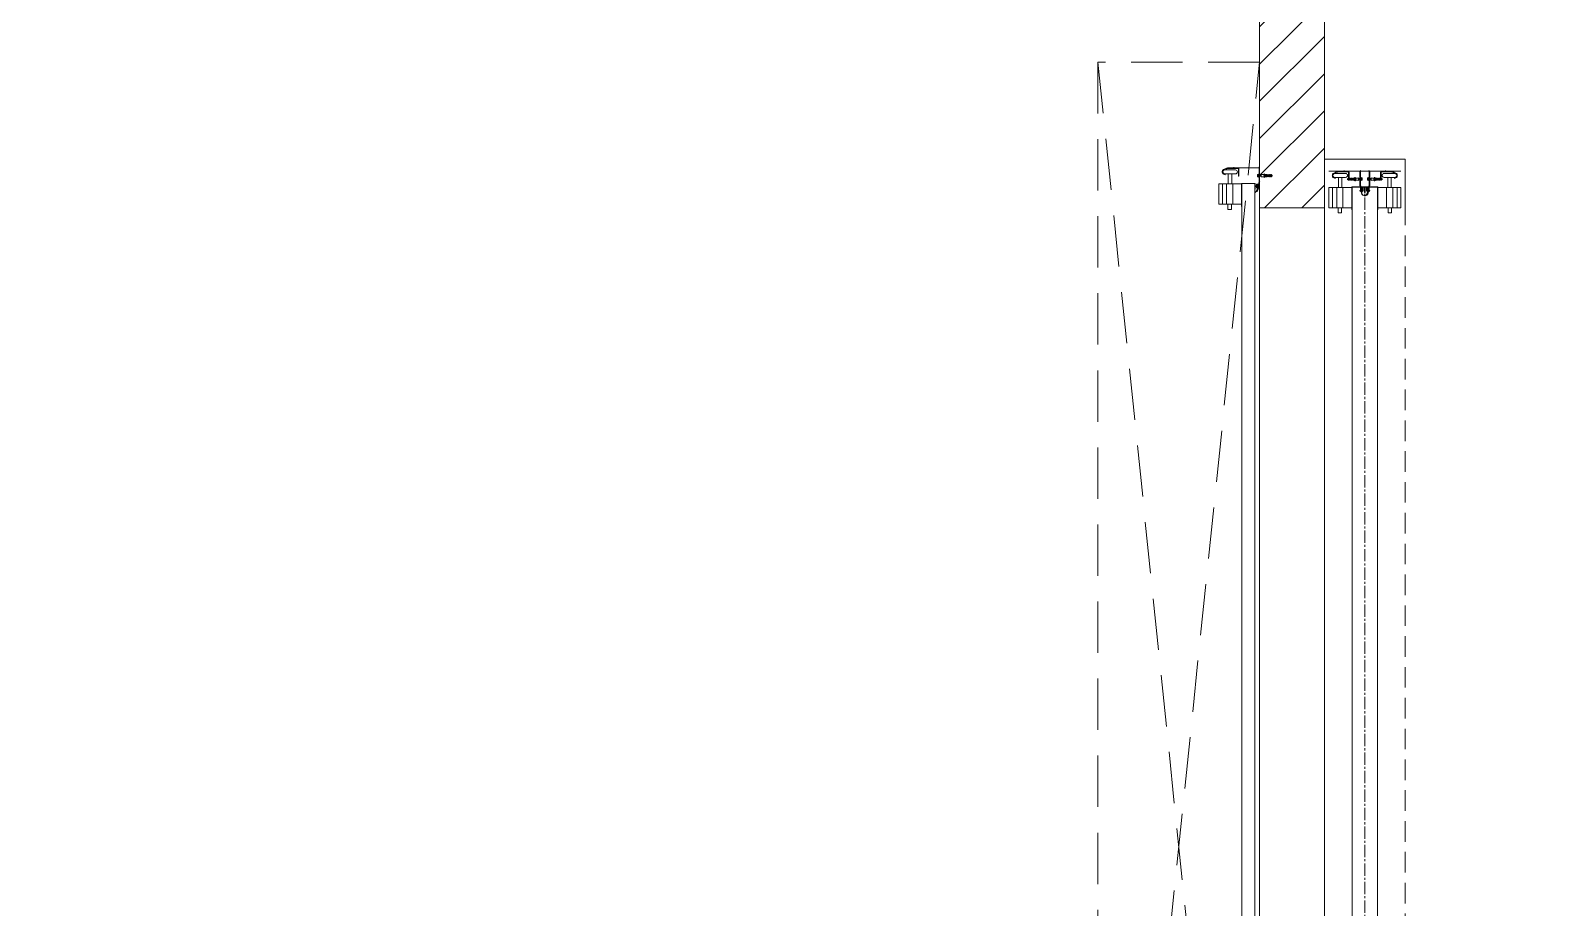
# Model space of a CAD drawing. Header units: millimetres. Extents: x -162958 to 167200, y -450 to 146301.
# Drawn here: x 23550 to 28225, y 8412 to 11124 of the extents above; entities that cross this region are included whole.
import ezdxf

# ---------------------------------------------------------------- set-up
doc = ezdxf.new("R2010")
doc.units = ezdxf.units.MM
for name, pattern in [('Xr_MB nha xuong CM2$0$Xr_MB nha xuong + VP$0$CENTER2', [28.575, 19.05, -3.175, 3.175, -3.175]), ('Xr_MB nha xuong CM2$0$Xr_MB nha xuong + VP$0$HIDDEN', [9.525, 6.35, -3.175]), ('Xr_MB nha xuong CM2$0$Xr_MB nha xuong + VP$0$HIDDENX2', [0.75, 0.5, -0.25])]:
    doc.linetypes.add(name, pattern=pattern)
for name, color, linetype, lineweight in [('CJSC.8-Cua', 15, 'Continuous', 5), ('Xr_MB nha xuong CM2$0$A-Solid-Wall H', 9, 'Continuous', 18), ('Xr_MB nha xuong CM2$0$A-Solid-WallC', 2, 'Continuous', 5), ('Xr_MB nha xuong CM2$0$Xr_MB nha xuong + VP$0$147CUA', 147, 'Continuous', 5), ('Xr_MB nha xuong CM2$0$Xr_MB nha xuong + VP$0$CJSC.11-Khuat', 169, 'Xr_MB nha xuong CM2$0$Xr_MB nha xuong + VP$0$HIDDENX2', 5), ('Xr_MB nha xuong CM2$0$Xr_MB nha xuong + VP$0$CJSC.2-Tuong', 8, 'Continuous', 5), ('Xr_MB nha xuong CM2$0$Xr_MB nha xuong + VP$0$CJSC.8-Cua', 15, 'Continuous', 5)]:
    doc.layers.add(name, color=color, linetype=linetype, lineweight=lineweight)

# ---------------------------------------------------------------- blocks, each defined once
blk = doc.blocks.new('Xr_MB nha xuong CM2$0$20261F 幕墙')
at = {"layer": 'Xr_MB nha xuong CM2$0$A-Solid-Wall H'}
h = blk.add_hatch(dxfattribs=at)
h.set_pattern_fill('ANSI31', color=256, scale=650)
h.set_pattern_definition([(45, (2194615.53, 817811.32), (-57.452426, 57.452426), [])])
h.paths.add_polyline_path([(3194053.3, 2263733.7), (3194053.3, 2263933.7), (3189153.3, 2263933.7), (3189153.3, 2273583.7), (3185153.3, 2273583.7), (3185153.3, 2273383.7), (3188953.3, 2273383.7), (3188953.3, 2263733.7)])
at = {"layer": 'Xr_MB nha xuong CM2$0$A-Solid-WallC'}
blk.add_lwpolyline([(3194053.3, 2263733.7), (3194053.3, 2263933.7), (3189153.3, 2263933.7), (3189153.3, 2273583.7), (3185153.3, 2273583.7), (3185153.3, 2273383.7), (3188953.3, 2273383.7), (3188953.3, 2263733.7)], close=True, dxfattribs=at)
blk = doc.blocks.new('Xr_MB nha xuong CM2$0$2026Xr_MB nha xuong + VP$0$20240511cua cuon 5x4m')
at = {"layer": 'Xr_MB nha xuong CM2$0$Xr_MB nha xuong + VP$0$147CUA'}
h = blk.add_hatch(color=0, dxfattribs=at)
edge = h.paths.add_edge_path()
edge.add_ellipse((440799.8, 1781169.8), major_axis=(-0.174, -0.174), ratio=1, start_angle=-19.7751, end_angle=40.7644, ccw=False)
edge.add_ellipse((440795.1, 1781167.6), major_axis=(3.48, -3.48), ratio=1, start_angle=70.2249, end_angle=144.1619)
edge.add_line((440794.4, 1781172.5), (440787.5, 1781171.9))
edge.add_ellipse((440787.5, 1781171.7), major_axis=(-0.174, -0.174), ratio=1, start_angle=229.6522, end_angle=315)
edge.add_line((440787.3, 1781171.7), (440787.3, 1781167.2))
edge.add_ellipse((440787.5, 1781167.2), major_axis=(-0.174, -0.174), ratio=1, start_angle=315, end_angle=405)
edge.add_line((440787.5, 1781167), (440790, 1781167))
edge.add_ellipse((440790, 1781167.2), major_axis=(0.174, -0.174), ratio=1, start_angle=315, end_angle=405)
edge.add_line((440790.2, 1781167.2), (440790.2, 1781167.7))
edge.add_ellipse((440790, 1781167.7), major_axis=(-0.174, -0.174), ratio=1, start_angle=135, end_angle=225)
edge.add_line((440790, 1781167.9), (440789.5, 1781167.9))
edge.add_ellipse((440789.5, 1781168.2), major_axis=(-0.174, -0.174), ratio=1, start_angle=-45, end_angle=45, ccw=False)
edge.add_line((440789.2, 1781168.2), (440789.2, 1781169.7))
edge.add_ellipse((440789.5, 1781169.7), major_axis=(-0.174, -0.174), ratio=1, start_angle=260.8447, end_angle=315, ccw=False)
edge.add_line((440789.3, 1781169.9), (440789.3, 1781170))
edge.add_line((440789.3, 1781170), (440794.8, 1781170))
edge.add_ellipse((440794.8, 1781167), major_axis=(2.09, -2.09), ratio=1, start_angle=-45, end_angle=135, ccw=False)
edge.add_line((440794.8, 1781164.1), (440788.2, 1781164.1))
edge.add_ellipse((440788.2, 1781161.6), major_axis=(1.74, -1.74), ratio=1, start_angle=135, end_angle=149.0362)
edge.add_line((440787.6, 1781164), (440787.5, 1781162.8))
edge.add_ellipse((440787.8, 1781162.7), major_axis=(0.278, -0.278), ratio=1, start_angle=219.3803, end_angle=315.8206)
edge.add_line((440787.8, 1781162.3), (440795, 1781162.4))
edge.add_ellipse((440795.1, 1781167.4), major_axis=(3.48, -3.48), ratio=1, start_angle=314.3325, end_angle=385.9533)
edge.add_ellipse((440800.2, 1781165.6), major_axis=(0.348, -0.348), ratio=1, start_angle=132.939, end_angle=208.9865, ccw=False)
edge.add_ellipse((440800.6, 1781178), major_axis=(8.41, -8.41), ratio=1, start_angle=312.939, end_angle=390.5615)
edge.add_ellipse((440811.9, 1781176), major_axis=(-0.696, -0.696), ratio=1, start_angle=61.1737, end_angle=339.5363)
edge.add_ellipse((440800.7, 1781181.3), major_axis=(-8.35, -8.35), ratio=1, start_angle=40.7644, end_angle=105.7626, ccw=False)
at = {"layer": 'Xr_MB nha xuong CM2$0$Xr_MB nha xuong + VP$0$147CUA', "color": 0}
for p, q in [((440737.9, 1781264.3), (440742.4, 1781273.7)), ((440739.7, 1781263.5), (440744.2, 1781272.9)), ((440743.5, 1781270.2), (440743.5, 1781236.9)), ((440750, 1781276.2), (440749, 1781276.2)), ((440757, 1781268.3), (440754.8, 1781272.9)), ((440755.5, 1781236.9), (440755.5, 1781270.2)), ((440758.7, 1781269.1), (440756.6, 1781273.6)), ((440757, 1781268.3), (440758.7, 1781269.1)), ((440786.4, 1781288.6), (440786.4, 1781249.1)), ((440849.3, 1781288.6), (440786.4, 1781288.6)), ((440786.4, 1781277.4), (440849.3, 1781277.4)), ((440849.3, 1781249.1), (440849.3, 1781288.6)), ((440736.7, 1781241.8), (440734.8, 1781241.8)), ((440736.7, 1781259.2), (440736.7, 1781165.1)), ((440736.7, 1781209.3), (440736.7, 1781239.5)), ((440738.7, 1781229), (440738.7, 1781259.2)), ((440762.3, 1781228), (440739.7, 1781228)), ((440762.3, 1781226), (440739.7, 1781226)), ((440749, 1781230.9), (440750, 1781230.9)), ((440755.5, 1781259), (440786.4, 1781259)), ((440755.5, 1781248.2), (440786.4, 1781248.2)), ((440762.3, 1781226), (440762.3, 1781228)), ((440849.3, 1781264.1), (440786.4, 1781264.1)), ((440786.4, 1781249.1), (440786.4, 1781217.8)), ((440849.3, 1781245), (440786.4, 1781245)), ((440849.3, 1781260), (440853.4, 1781260)), ((440849.3, 1781249.1), (440853.4, 1781249.1)), ((440849.3, 1781217.8), (440849.3, 1781249.1)), ((440853.4, 1781260), (440865.5, 1781260)), ((440853.4, 1781249.1), (440865.5, 1781249.1)), ((440865.5, 1781260), (440865.5, 1781249.1)), ((440784.8, 1781217.8), (440856, 1781217.8)), ((440784.8, 1781176.5), (440784.8, 1781217.8)), ((440784.8, 1781176.5), (440802.4, 1781176.5)), ((440785.7, 1781177.5), (440785.7, 1781216.8)), ((444884.8, 1781216.8), (440785.7, 1781216.8)), ((440802.4, 1781176.5), (440802.4, 1781177.5)), ((440856, 1781216.8), (440856, 1781217.8)), ((440737.7, 1781164.1), (440779.5, 1781164.1)), ((440737.7, 1781162.1), (440779.5, 1781162.1)), ((440755.5, 1781148.3), (440756, 1781148.6)), ((440757.5, 1781157.8), (440756.9, 1781157.8)), ((440757.5, 1781155.8), (440756.9, 1781157.8)), ((440757.5, 1781157.8), (440764.4, 1781157.8)), ((440757.5, 1781149.6), (440757.5, 1781157.8)), ((440757.5, 1781139.7), (440757.5, 1781141.3)), ((440759.6, 1781139.2), (440757.5, 1781139.7)), ((440757.5, 1781137.2), (440759.6, 1781137.2)), ((440757.5, 1781135.6), (440757.5, 1781137.2)), ((440759.6, 1781135.1), (440757.5, 1781135.6)), ((440757.5, 1781131.5), (440757.5, 1781133.1)), ((440757.5, 1781133.1), (440759.6, 1781133.1)), ((440759.6, 1781131), (440757.5, 1781131.5)), ((440757.5, 1781127), (440757.5, 1781129)), ((440757.5, 1781129), (440759.6, 1781129)), ((440758, 1781163.6), (440758.8, 1781164.1)), ((440758, 1781163.6), (440758.8, 1781163.1)), ((440759.1, 1781163.4), (440758, 1781163.6)), ((440758, 1781161.8), (440758.8, 1781162.3)), ((440758, 1781161.8), (440758.8, 1781161.4)), ((440759.1, 1781161.6), (440758, 1781161.8)), ((440758, 1781160.1), (440758.8, 1781160.6)), ((440758, 1781160.1), (440758.8, 1781159.6)), ((440759.1, 1781159.9), (440758, 1781160.1)), ((440758, 1781158.4), (440758.8, 1781158.9)), ((440758, 1781158.4), (440758.8, 1781157.9)), ((440759.1, 1781158.2), (440758, 1781158.4)), ((440758.2, 1781141.3), (440759.6, 1781141.3)), ((440758.6, 1781143.5), (440758.6, 1781147.4)), ((440759.6, 1781143.3), (440758.6, 1781143.5)), ((440758.8, 1781164.4), (440758.8, 1781164.1)), ((440762.7, 1781163.1), (440758.8, 1781164.1)), ((440758.8, 1781163.1), (440758.8, 1781162.3)), ((440762.7, 1781162.1), (440758.8, 1781163.1)), ((440762.7, 1781161.4), (440758.8, 1781162.3)), ((440758.8, 1781161.4), (440758.8, 1781160.6)), ((440762.7, 1781160.4), (440758.8, 1781161.4)), ((440762.7, 1781159.6), (440758.8, 1781160.6)), ((440758.8, 1781159.6), (440758.8, 1781158.9)), ((440762.7, 1781158.6), (440758.8, 1781159.6)), ((440762.7, 1781157.9), (440758.8, 1781158.9)), ((440759.6, 1781141.3), (440759.6, 1781143.3)), ((440759.6, 1781137.2), (440759.6, 1781139.2)), ((440759.6, 1781133.1), (440759.6, 1781135.1)), ((440759.6, 1781129), (440759.6, 1781131)), ((440763.5, 1781162.6), (440760.3, 1781163.2)), ((440763.5, 1781160.9), (440760.3, 1781161.4)), ((440763.5, 1781159.1), (440760.3, 1781159.7)), ((440760.3, 1781149.6), (440761.6, 1781149.6)), ((440760.3, 1781149.6), (440760.3, 1781123.7)), ((440761.6, 1781149.6), (440761.6, 1781123.7)), ((440762.3, 1781143.3), (440763.4, 1781143.5)), ((440762.3, 1781141.3), (440762.3, 1781143.3)), ((440763.7, 1781141.3), (440762.3, 1781141.3)), ((440762.3, 1781139.2), (440764.4, 1781139.7)), ((440762.3, 1781137.2), (440762.3, 1781139.2)), ((440764.4, 1781137.2), (440762.3, 1781137.2)), ((440762.3, 1781135.1), (440764.4, 1781135.6)), ((440762.3, 1781133.1), (440762.3, 1781135.1)), ((440764.4, 1781133.1), (440762.3, 1781133.1)), ((440762.3, 1781131), (440764.4, 1781131.5)), ((440762.3, 1781129), (440762.3, 1781131)), ((440764.4, 1781129), (440762.3, 1781129)), ((440762.7, 1781163.1), (440762.7, 1781164.4)), ((440763.5, 1781162.6), (440762.7, 1781163.1)), ((440763.5, 1781162.6), (440762.7, 1781162.1)), ((440762.7, 1781161.4), (440762.7, 1781162.1)), ((440763.5, 1781160.9), (440762.7, 1781161.4)), ((440763.5, 1781160.9), (440762.7, 1781160.4)), ((440762.7, 1781159.6), (440762.7, 1781160.4)), ((440763.5, 1781159.1), (440762.7, 1781159.6)), ((440763.5, 1781159.1), (440762.7, 1781158.6)), ((440762.7, 1781157.9), (440762.7, 1781158.6)), ((440763.4, 1781143.5), (440763.4, 1781147.4)), ((440764.4, 1781149.6), (440764.4, 1781157.8)), ((440764.4, 1781155.8), (440765.1, 1781157.8)), ((440764.4, 1781157.8), (440765.1, 1781157.8)), ((440764.4, 1781139.7), (440764.4, 1781141.3)), ((440764.4, 1781135.6), (440764.4, 1781137.2)), ((440764.4, 1781131.5), (440764.4, 1781133.1)), ((440764.4, 1781127), (440764.4, 1781129)), ((440765.9, 1781148.6), (440766.5, 1781148.3)), ((440787.1, 1781165.9), (440780, 1781164.1)), ((440787.6, 1781164), (440780.5, 1781162.2)), ((440787.3, 1781167.2), (440787.3, 1781171.7)), ((440787.5, 1781171.9), (440794.4, 1781172.5)), ((440787.5, 1781167), (440790, 1781167)), ((440787.5, 1781162.8), (440787.6, 1781164)), ((440794.8, 1781166), (440788.2, 1781166)), ((440794.8, 1781164.1), (440788.2, 1781164.1)), ((440789.2, 1781168.2), (440789.2, 1781169.7)), ((440789.3, 1781170), (440789.3, 1781168)), ((440794.8, 1781170), (440789.3, 1781170)), ((440794.8, 1781168), (440789.3, 1781168)), ((440789.5, 1781169.9), (440795.1, 1781169.9)), ((440790, 1781167.9), (440789.5, 1781167.9)), ((440790.2, 1781167.2), (440790.2, 1781167.7)), ((440757.5, 1781127), (440760.3, 1781123.7)), ((440760.3, 1781123.7), (440761.6, 1781123.7)), ((440761.6, 1781123.7), (440764.4, 1781127))]:
    blk.add_line(p, q, dxfattribs=at)
at = {"layer": 'Xr_MB nha xuong CM2$0$Xr_MB nha xuong + VP$0$147CUA', "color": 0, "extrusion": (1.22461e-16, -3.62849e-30, -1)}
for p, q in [((440755.7, 1781165.1), (440757.1, 1781165.7)), ((440755.7, 1781164.4), (440755.7, 1781165.1)), ((440765.8, 1781165.1), (440755.7, 1781165.1)), ((440765.8, 1781164.4), (440755.7, 1781164.4)), ((440757.1, 1781165.7), (440757.1, 1781168.8)), ((440763.5, 1781169.1), (440758, 1781169.1)), ((440758.9, 1781165.7), (440758.9, 1781168.8)), ((440762.6, 1781165.7), (440762.6, 1781168.8)), ((440764.4, 1781165.7), (440764.4, 1781168.8)), ((440765.8, 1781165.1), (440764.4, 1781165.7)), ((440765.8, 1781164.4), (440765.8, 1781165.1))]:
    blk.add_line(p, q, dxfattribs=at)
at = {"layer": 'Xr_MB nha xuong CM2$0$Xr_MB nha xuong + VP$0$147CUA', "color": 0}
for centre, radius, start, end in [((440749.5, 1781270.3), 7.87, 24.9095, 154.2603), ((440749.5, 1781270.2), 6, 0, 180), ((440749.5, 1781270.3), 5.9, 25.7397, 154.2603), ((440748.5, 1781259.2), 11.8, 154.2603, 180), ((440739.7, 1781229), 2.95, 180, 270), ((440748.5, 1781259.2), 9.84, 154.2603, 180), ((440739.7, 1781229), 0.984, 180, 270), ((440749.5, 1781236.9), 6, 180, 0), ((440800.6, 1781178), 11.9, 267.939, 345.5615), ((440811.8, 1781176), 0.984, 286.1737, 204.5363), ((440737.7, 1781165.1), 2.95, 180, 270), ((440737.7, 1781165.1), 0.984, 180, 270), ((440779.5, 1781166.5), 2.46, 270, 284.0362), ((440779.5, 1781166.5), 4.43, 270, 284.0362), ((440788.2, 1781161.6), 4.43, 90, 104.0362), ((440787.5, 1781171.7), 0.246, 94.6522, 180), ((440787.5, 1781167.2), 0.246, 180, 270), ((440788.2, 1781161.6), 2.46, 90, 104.0362), ((440789.5, 1781169.7), 0.246, 90, 180), ((440789.5, 1781168.2), 0.246, 180, 270), ((440790, 1781167.7), 0.246, 0, 90), ((440790, 1781167.2), 0.246, 270, 0), ((440795.1, 1781167.6), 4.92, 25.2249, 99.1619), ((440794.5, 1781167), 0.984, 273.0091, 93.0091), ((440794.8, 1781167), 2.95, 270, 90), ((440795.1, 1781167.4), 4.92, 269.3325, 341.5046), ((440799.8, 1781169.8), 0.246, 205.2249, 265.7644), ((440800.2, 1781165.6), 0.492, 87.939, 158.4714)]:
    blk.add_arc(centre, radius, start, end, dxfattribs=at)
at = {"layer": 'Xr_MB nha xuong CM2$0$Xr_MB nha xuong + VP$0$147CUA', "color": 0, "extrusion": (-6.12303e-17, 1.83691e-16, -1)}
for centre, major_axis, start_param, end_param in [((440758, 1781167.4), (-1.2, -1.2), 1.782553, 2.929836), ((440758, 1781164.3), (-1.2, -1.2), 1.782553, 2.929836), ((440760.7, 1781162.8), (4.49, -4.49), 3.630285, 4.223697), ((440760.7, 1781159.6), (-4.49, -4.49), 2.057394, 2.649037), ((440763.5, 1781167.4), (-1.2, -1.2), 1.782553, 2.929836), ((440763.5, 1781164.3), (-1.2, -1.2), 1.782553, 2.929836)]:
    blk.add_ellipse(centre, major_axis=major_axis, ratio=1, start_param=start_param, end_param=end_param, dxfattribs=at)
at = {"layer": 'Xr_MB nha xuong CM2$0$Xr_MB nha xuong + VP$0$147CUA', "color": 0}
for points, knots in [([(440757.5, 1781141.3), (440757.3, 1781143.2), (440757, 1781145.7), (440755.8, 1781147.8), (440755.5, 1781148.3)], [0, 0, 0, 0, 8.247572, 10.819307, 10.819307, 10.819307, 10.819307]), ([(440758.2, 1781141.3), (440758.2, 1781141.6), (440758.2, 1781141.9), (440758, 1781142.8), (440758, 1781143.4), (440757.8, 1781144.5), (440757.7, 1781144.9), (440757.4, 1781145.8), (440757.3, 1781146.2), (440757, 1781146.9), (440756.9, 1781147.1), (440756.6, 1781147.7), (440756.4, 1781148), (440756.2, 1781148.4), (440756.1, 1781148.5), (440756, 1781148.6)], [0, 0, 0, 0, 1.267556, 1.267556, 3.802669, 3.802669, 5.834114, 5.834114, 7.542917, 7.542917, 8.840844, 8.840844, 10.138771, 10.138771, 10.819307, 10.819307, 10.819307, 10.819307]), ([(440758.6, 1781147.4), (440758.6, 1781147.8), (440758.8, 1781148.7), (440758, 1781149.3), (440757.5, 1781149.6)], [0, 0, 0, 0, 1.710134, 3.915896, 3.915896, 3.915896, 3.915896]), ([(440763.4, 1781147.4), (440763.3, 1781147.8), (440763.2, 1781148.7), (440763.9, 1781149.3), (440764.4, 1781149.6)], [0, 0, 0, 0, 1.710134, 3.915896, 3.915896, 3.915896, 3.915896]), ([(440763.7, 1781141.3), (440763.7, 1781141.6), (440763.8, 1781141.9), (440763.9, 1781142.8), (440764, 1781143.4), (440764.2, 1781144.5), (440764.3, 1781144.9), (440764.5, 1781145.8), (440764.6, 1781146.2), (440764.9, 1781146.9), (440765, 1781147.1), (440765.3, 1781147.7), (440765.5, 1781148), (440765.7, 1781148.4), (440765.8, 1781148.5), (440765.9, 1781148.6)], [0, 0, 0, 0, 1.267556, 1.267556, 3.802669, 3.802669, 5.834114, 5.834114, 7.542917, 7.542917, 8.840844, 8.840844, 10.138771, 10.138771, 10.819307, 10.819307, 10.819307, 10.819307]), ([(440764.4, 1781141.3), (440764.6, 1781143.2), (440764.9, 1781145.7), (440766.2, 1781147.8), (440766.5, 1781148.3)], [0, 0, 0, 0, 8.247572, 10.819307, 10.819307, 10.819307, 10.819307])]:
    blk.add_open_spline(points, degree=3, knots=knots, dxfattribs=at)
blk.add_wipeout([(440860.2, 1780962.1), (440860.2, 1781162.1), (444860.2, 1781162.1), (444860.2, 1780962.1)]).dxf.layer = 'Xr_MB nha xuong CM2$0$Xr_MB nha xuong + VP$0$CJSC.11-Khuat'
blk.add_line((444884.8, 1781177.5), (440785.7, 1781177.5), dxfattribs=at)
blk.add_lwpolyline([(440860.2, 1780962.1), (440860.2, 1781162.1), (444860.2, 1781162.1), (444860.2, 1780962.1)], close=True, dxfattribs=at)
at = {"layer": 'Xr_MB nha xuong CM2$0$Xr_MB nha xuong + VP$0$CJSC.11-Khuat', "linetype": 'Xr_MB nha xuong CM2$0$Xr_MB nha xuong + VP$0$HIDDEN', "ltscale": 25}
for p, q in [((440410.2, 1781662.1), (445260.2, 1781162.1)), ((445260.2, 1781662.1), (440410.2, 1781162.1))]:
    blk.add_line(p, q, dxfattribs=at)
blk.add_lwpolyline([(445260.2, 1781162.1), (440410.2, 1781162.1), (440410.2, 1781662.1), (445260.2, 1781662.1)], close=True, dxfattribs=at)
blk = doc.blocks.new('Xr_MB nha xuong CM2$0$2026Xr_MB nha xuong + VP$0$20240511CUA CUON NHANH 5X4M')
at = {"layer": 'Xr_MB nha xuong CM2$0$Xr_MB nha xuong + VP$0$CJSC.8-Cua'}
h = blk.add_hatch(color=256, dxfattribs=at)
edge = h.paths.add_edge_path()
edge.add_ellipse((532877.4, 1692221.9), major_axis=(-0.174, 0.174), ratio=1, start_angle=-19.7751, end_angle=40.7644, ccw=False)
edge.add_ellipse((532875.2, 1692226.5), major_axis=(-3.48, -3.48), ratio=1, start_angle=70.2249, end_angle=144.1619)
edge.add_line((532880.1, 1692227.3), (532879.5, 1692234.2))
edge.add_ellipse((532879.3, 1692234.2), major_axis=(-0.174, 0.174), ratio=1, start_angle=229.6522, end_angle=315)
edge.add_line((532879.3, 1692234.4), (532874.8, 1692234.4))
edge.add_ellipse((532874.8, 1692234.2), major_axis=(-0.174, 0.174), ratio=1, start_angle=315, end_angle=405)
edge.add_line((532874.6, 1692234.2), (532874.6, 1692231.7))
edge.add_ellipse((532874.8, 1692231.7), major_axis=(-0.174, -0.174), ratio=1, start_angle=315, end_angle=405)
edge.add_line((532874.8, 1692231.4), (532875.3, 1692231.4))
edge.add_ellipse((532875.3, 1692231.7), major_axis=(-0.174, 0.174), ratio=1, start_angle=135, end_angle=225)
edge.add_line((532875.6, 1692231.7), (532875.6, 1692232.2))
edge.add_ellipse((532875.8, 1692232.2), major_axis=(-0.174, 0.174), ratio=1, start_angle=-45, end_angle=45, ccw=False)
edge.add_line((532875.8, 1692232.4), (532877.3, 1692232.4))
edge.add_ellipse((532877.3, 1692232.2), major_axis=(-0.174, 0.174), ratio=1, start_angle=260.8447, end_angle=315, ccw=False)
edge.add_line((532877.5, 1692232.3), (532877.6, 1692232.3))
edge.add_line((532877.6, 1692232.3), (532877.6, 1692226.9))
edge.add_ellipse((532874.6, 1692226.9), major_axis=(-2.09, -2.09), ratio=1, start_angle=-45, end_angle=135, ccw=False)
edge.add_line((532871.7, 1692226.9), (532871.7, 1692233.5))
edge.add_ellipse((532869.2, 1692233.5), major_axis=(-1.74, -1.74), ratio=1, start_angle=135, end_angle=149.0362)
edge.add_line((532871.6, 1692234.1), (532870.4, 1692234.2))
edge.add_ellipse((532870.4, 1692233.8), major_axis=(-0.278, -0.278), ratio=1, start_angle=219.3803, end_angle=315.8206)
edge.add_line((532870, 1692233.8), (532870.1, 1692226.7))
edge.add_ellipse((532875, 1692226.6), major_axis=(-3.48, -3.48), ratio=1, start_angle=314.3325, end_angle=385.9533)
edge.add_ellipse((532873.2, 1692221.5), major_axis=(-0.348, -0.348), ratio=1, start_angle=132.939, end_angle=208.9865, ccw=False)
edge.add_ellipse((532885.6, 1692221.1), major_axis=(-8.41, -8.41), ratio=1, start_angle=312.939, end_angle=390.5615)
edge.add_ellipse((532883.6, 1692209.8), major_axis=(-0.696, 0.696), ratio=1, start_angle=61.1737, end_angle=339.5363)
edge.add_ellipse((532889, 1692221), major_axis=(-8.35, 8.35), ratio=1, start_angle=40.7644, end_angle=105.7626, ccw=False)
h = blk.add_hatch(color=256, dxfattribs=at)
edge = h.paths.add_edge_path()
edge.add_ellipse((532892.7, 1692221.9), major_axis=(0.174, 0.174), ratio=1, start_angle=319.2356, end_angle=379.7751)
edge.add_ellipse((532894.9, 1692226.5), major_axis=(3.48, -3.48), ratio=1, start_angle=215.8381, end_angle=289.7751, ccw=False)
edge.add_line((532890.1, 1692227.3), (532890.6, 1692234.2))
edge.add_ellipse((532890.9, 1692234.2), major_axis=(0.174, 0.174), ratio=1, start_angle=45, end_angle=130.3478, ccw=False)
edge.add_line((532890.9, 1692234.4), (532895.3, 1692234.4))
edge.add_ellipse((532895.3, 1692234.2), major_axis=(0.174, 0.174), ratio=1, start_angle=-45, end_angle=45, ccw=False)
edge.add_line((532895.6, 1692234.2), (532895.6, 1692231.7))
edge.add_ellipse((532895.3, 1692231.7), major_axis=(0.174, -0.174), ratio=1, start_angle=-45, end_angle=45, ccw=False)
edge.add_line((532895.3, 1692231.4), (532894.8, 1692231.4))
edge.add_ellipse((532894.8, 1692231.7), major_axis=(0.174, 0.174), ratio=1, start_angle=135, end_angle=225, ccw=False)
edge.add_line((532894.6, 1692231.7), (532894.6, 1692232.2))
edge.add_ellipse((532894.3, 1692232.2), major_axis=(0.174, 0.174), ratio=1, start_angle=315, end_angle=405)
edge.add_line((532894.3, 1692232.4), (532892.9, 1692232.4))
edge.add_ellipse((532892.9, 1692232.2), major_axis=(0.174, 0.174), ratio=1, start_angle=45, end_angle=99.1553)
edge.add_line((532892.7, 1692232.3), (532892.6, 1692232.3))
edge.add_line((532892.6, 1692232.3), (532892.6, 1692226.9))
edge.add_ellipse((532895.5, 1692226.9), major_axis=(2.09, -2.09), ratio=1, start_angle=225, end_angle=405)
edge.add_line((532898.5, 1692226.9), (532898.5, 1692233.5))
edge.add_ellipse((532900.9, 1692233.5), major_axis=(1.74, -1.74), ratio=1, start_angle=210.9638, end_angle=225, ccw=False)
edge.add_line((532898.5, 1692234.1), (532899.8, 1692234.2))
edge.add_ellipse((532899.8, 1692233.8), major_axis=(0.278, -0.278), ratio=1, start_angle=44.1794, end_angle=140.6197, ccw=False)
edge.add_line((532900.2, 1692233.8), (532900.1, 1692226.7))
edge.add_ellipse((532895.2, 1692226.6), major_axis=(3.48, -3.48), ratio=1, start_angle=-25.9533, end_angle=45.6675, ccw=False)
edge.add_ellipse((532896.9, 1692221.5), major_axis=(0.348, -0.348), ratio=1, start_angle=151.0135, end_angle=227.061)
edge.add_ellipse((532884.5, 1692221.1), major_axis=(8.41, -8.41), ratio=1, start_angle=-30.5615, end_angle=47.061, ccw=False)
edge.add_ellipse((532886.6, 1692209.8), major_axis=(0.696, 0.696), ratio=1, start_angle=20.4637, end_angle=298.8263, ccw=False)
edge.add_ellipse((532881.2, 1692221), major_axis=(8.35, 8.35), ratio=1, start_angle=254.2374, end_angle=319.2356)
at = {"layer": 'Xr_MB nha xuong CM2$0$Xr_MB nha xuong + VP$0$CJSC.11-Khuat', "linetype": 'Xr_MB nha xuong CM2$0$Xr_MB nha xuong + VP$0$HIDDEN', "ltscale": 10}
blk.add_lwpolyline([(533010.1, 1692322.4), (533010.1, 1688022.4), (532760.1, 1688022.4), (532760.1, 1692322.4)], close=True, dxfattribs=at)
at = {"layer": 'Xr_MB nha xuong CM2$0$Xr_MB nha xuong + VP$0$CJSC.8-Cua'}
for p, q in [((532996.2, 1692285), (532773.9, 1692285)), ((532786.4, 1692271.7), (532786.4, 1692272.6)), ((532798.2, 1692283.8), (532788.8, 1692279.3)), ((532793.4, 1692262.9), (532788.9, 1692265)), ((532799.1, 1692282), (532789.7, 1692277.5)), ((532794.2, 1692264.7), (532789.7, 1692266.8)), ((532792.3, 1692278.2), (532825.6, 1692278.2)), ((532825.6, 1692266.2), (532792.3, 1692266.2)), ((532794.2, 1692264.7), (532793.4, 1692262.9)), ((532803.3, 1692285), (532897.5, 1692285)), ((532833.5, 1692283), (532803.3, 1692283)), ((532803.6, 1692266.2), (532803.6, 1692235.3)), ((532814.4, 1692266.2), (532814.4, 1692235.3)), ((532820.8, 1692285), (532820.8, 1692286.9)), ((532853.2, 1692285), (532823, 1692285)), ((532834.6, 1692264.1), (532831.3, 1692261.4)), ((532857.3, 1692261.4), (532831.3, 1692261.4)), ((532831.3, 1692261.4), (532831.3, 1692260)), ((532857.3, 1692260), (532831.3, 1692260)), ((532831.3, 1692260), (532834.6, 1692257.3)), ((532831.6, 1692272.6), (532831.6, 1692271.7)), ((532834.5, 1692259.4), (532834.5, 1692282)), ((532836.5, 1692259.4), (532834.5, 1692259.4)), ((532834.6, 1692264.1), (532836.6, 1692264.1)), ((532834.6, 1692257.3), (532836.6, 1692257.3)), ((532836.5, 1692259.4), (532836.5, 1692282)), ((532836.6, 1692264.1), (532836.6, 1692262.1)), ((532836.6, 1692262.1), (532838.6, 1692262.1)), ((532836.6, 1692257.3), (532836.6, 1692259.3)), ((532836.6, 1692259.3), (532838.6, 1692259.3)), ((532838.6, 1692262.1), (532839.1, 1692264.1)), ((532838.6, 1692259.3), (532839.1, 1692257.3)), ((532839.1, 1692264.1), (532840.7, 1692264.1)), ((532839.1, 1692257.3), (532840.7, 1692257.3)), ((532840.7, 1692264.1), (532840.7, 1692262.1)), ((532840.7, 1692262.1), (532842.7, 1692262.1)), ((532840.7, 1692257.3), (532840.7, 1692259.3)), ((532840.7, 1692259.3), (532842.7, 1692259.3)), ((532842.7, 1692262.1), (532843.2, 1692264.1)), ((532842.7, 1692259.3), (532843.2, 1692257.3)), ((532843.2, 1692264.1), (532844.8, 1692264.1)), ((532843.2, 1692257.3), (532844.8, 1692257.3)), ((532844.8, 1692264.1), (532844.8, 1692262.1)), ((532844.8, 1692262.1), (532846.8, 1692262.1)), ((532844.8, 1692257.3), (532844.8, 1692259.3)), ((532844.8, 1692259.3), (532846.8, 1692259.3)), ((532846.8, 1692262.1), (532847.3, 1692264.1)), ((532846.8, 1692259.3), (532847.3, 1692257.3)), ((532847.3, 1692264.1), (532848.9, 1692264.1)), ((532847.3, 1692257.3), (532848.9, 1692257.3)), ((532848.9, 1692263.4), (532848.9, 1692262.1)), ((532848.9, 1692262.1), (532850.9, 1692262.1)), ((532848.9, 1692258), (532848.9, 1692259.3)), ((532848.9, 1692259.3), (532850.9, 1692259.3)), ((532850.9, 1692262.1), (532851.2, 1692263.1)), ((532850.9, 1692259.3), (532851.2, 1692258.3)), ((532851.2, 1692263.1), (532855, 1692263.1)), ((532851.2, 1692258.3), (532855, 1692258.3)), ((532855.9, 1692266.2), (532856.3, 1692265.6)), ((532857.3, 1692264.1), (532865.4, 1692264.1)), ((532857.3, 1692261.4), (532857.3, 1692260)), ((532857.3, 1692257.3), (532865.4, 1692257.3)), ((532863.4, 1692264.1), (532865.4, 1692264.8)), ((532863.4, 1692257.3), (532865.4, 1692256.6)), ((532865.4, 1692264.1), (532865.4, 1692264.8)), ((532865.4, 1692264.1), (532865.4, 1692257.3)), ((532865.4, 1692257.3), (532865.4, 1692256.6)), ((532866, 1692263.7), (532865.5, 1692262.9)), ((532865.5, 1692258.9), (532866.5, 1692262.9)), ((532865.5, 1692258.9), (532866.2, 1692258.9)), ((532865.8, 1692262.6), (532866, 1692263.7)), ((532866, 1692263.7), (532866.5, 1692262.9)), ((532866.2, 1692258.9), (532867.2, 1692262.9)), ((532866.7, 1692258.2), (532866.2, 1692258.9)), ((532867.2, 1692262.9), (532866.5, 1692262.9)), ((532866.7, 1692258.2), (532867.3, 1692261.4)), ((532866.7, 1692258.2), (532867.2, 1692258.9)), ((532867.7, 1692263.7), (532867.2, 1692262.9)), ((532867.2, 1692258.9), (532868.2, 1692262.9)), ((532867.2, 1692258.9), (532868, 1692258.9)), ((532867.5, 1692262.6), (532867.7, 1692263.7)), ((532867.7, 1692263.7), (532868.2, 1692262.9)), ((532868, 1692258.9), (532869, 1692262.9)), ((532868.5, 1692258.2), (532868, 1692258.9)), ((532869, 1692262.9), (532868.2, 1692262.9)), ((532868.5, 1692258.2), (532869.1, 1692261.4)), ((532868.5, 1692258.2), (532869, 1692258.9)), ((532869.5, 1692263.7), (532869, 1692262.9)), ((532869, 1692258.9), (532870, 1692262.9)), ((532869, 1692258.9), (532869.7, 1692258.9)), ((532869.3, 1692262.6), (532869.5, 1692263.7)), ((532869.5, 1692263.7), (532870, 1692262.9)), ((532869.7, 1692284), (532869.7, 1692242.2)), ((532869.7, 1692258.9), (532870.7, 1692262.9)), ((532870.2, 1692258.2), (532869.7, 1692258.9)), ((532870.7, 1692262.9), (532870, 1692262.9)), ((532870.2, 1692258.2), (532870.8, 1692261.4)), ((532870.2, 1692258.2), (532870.7, 1692258.9)), ((532871.2, 1692263.7), (532870.7, 1692262.9)), ((532870.7, 1692258.9), (532871.7, 1692262.9)), ((532870.7, 1692258.9), (532872, 1692258.9)), ((532871, 1692262.6), (532871.2, 1692263.7)), ((532871.2, 1692263.7), (532871.7, 1692262.9)), ((532871.7, 1692284), (532871.7, 1692242.2)), ((532872, 1692262.9), (532871.7, 1692262.9)), ((532966.8, 1692285), (532872.7, 1692285)), ((532898.2, 1692262.9), (532898.5, 1692262.9)), ((532899.4, 1692258.9), (532898.2, 1692258.9)), ((532898.5, 1692284), (532898.5, 1692242.2)), ((532898.9, 1692263.7), (532898.5, 1692262.9)), ((532899.4, 1692258.9), (532898.5, 1692262.9)), ((532898.9, 1692263.7), (532899.4, 1692262.9)), ((532899.1, 1692262.6), (532898.9, 1692263.7)), ((532899.4, 1692262.9), (532900.2, 1692262.9)), ((532900.4, 1692258.9), (532899.4, 1692262.9)), ((532899.9, 1692258.2), (532899.4, 1692261.4)), ((532899.9, 1692258.2), (532899.4, 1692258.9)), ((532899.9, 1692258.2), (532900.4, 1692258.9)), ((532900.7, 1692263.7), (532900.2, 1692262.9)), ((532901.2, 1692258.9), (532900.2, 1692262.9)), ((532900.4, 1692284), (532900.4, 1692242.2)), ((532901.2, 1692258.9), (532900.4, 1692258.9)), ((532900.7, 1692263.7), (532901.2, 1692262.9)), ((532900.9, 1692262.6), (532900.7, 1692263.7)), ((532901.7, 1692258.2), (532901.1, 1692261.4)), ((532901.2, 1692262.9), (532901.9, 1692262.9)), ((532902.2, 1692258.9), (532901.2, 1692262.9)), ((532901.7, 1692258.2), (532901.2, 1692258.9)), ((532901.7, 1692258.2), (532902.2, 1692258.9)), ((532902.4, 1692263.7), (532901.9, 1692262.9)), ((532902.9, 1692258.9), (532901.9, 1692262.9)), ((532902.9, 1692258.9), (532902.2, 1692258.9)), ((532902.4, 1692263.7), (532902.9, 1692262.9)), ((532902.6, 1692262.6), (532902.4, 1692263.7)), ((532903.4, 1692258.2), (532902.8, 1692261.4)), ((532902.9, 1692262.9), (532903.7, 1692262.9)), ((532903.9, 1692258.9), (532902.9, 1692262.9)), ((532903.4, 1692258.2), (532902.9, 1692258.9)), ((532903.4, 1692258.2), (532903.9, 1692258.9)), ((532904.2, 1692263.7), (532903.7, 1692262.9)), ((532904.7, 1692258.9), (532903.7, 1692262.9)), ((532904.7, 1692258.9), (532903.9, 1692258.9)), ((532904.2, 1692263.7), (532904.7, 1692262.9)), ((532904.4, 1692262.6), (532904.2, 1692263.7)), ((532904.7, 1692264.1), (532904.7, 1692264.8)), ((532906.8, 1692264.1), (532904.7, 1692264.8)), ((532904.7, 1692264.1), (532904.7, 1692257.3)), ((532912.9, 1692264.1), (532904.7, 1692264.1)), ((532912.9, 1692257.3), (532904.7, 1692257.3)), ((532906.8, 1692257.3), (532904.7, 1692256.6)), ((532904.7, 1692257.3), (532904.7, 1692256.6)), ((532912.9, 1692261.4), (532912.9, 1692260)), ((532912.9, 1692261.4), (532938.9, 1692261.4)), ((532912.9, 1692260), (532938.9, 1692260)), ((532914.2, 1692266.2), (532913.9, 1692265.6)), ((532919, 1692263.1), (532915.2, 1692263.1)), ((532919, 1692258.3), (532915.2, 1692258.3)), ((532916.9, 1692285), (532947.2, 1692285)), ((532919.2, 1692262.1), (532919, 1692263.1)), ((532919.2, 1692259.3), (532919, 1692258.3)), ((532921.3, 1692262.1), (532919.2, 1692262.1)), ((532921.3, 1692259.3), (532919.2, 1692259.3)), ((532922.9, 1692264.1), (532921.3, 1692264.1)), ((532921.3, 1692263.4), (532921.3, 1692262.1)), ((532921.3, 1692258), (532921.3, 1692259.3)), ((532922.9, 1692257.3), (532921.3, 1692257.3)), ((532923.3, 1692262.1), (532922.9, 1692264.1)), ((532923.3, 1692259.3), (532922.9, 1692257.3)), ((532925.4, 1692262.1), (532923.3, 1692262.1)), ((532925.4, 1692259.3), (532923.3, 1692259.3)), ((532925.4, 1692264.1), (532925.4, 1692262.1)), ((532927, 1692264.1), (532925.4, 1692264.1)), ((532925.4, 1692257.3), (532925.4, 1692259.3)), ((532927, 1692257.3), (532925.4, 1692257.3)), ((532927.4, 1692262.1), (532927, 1692264.1)), ((532927.4, 1692259.3), (532927, 1692257.3)), ((532929.5, 1692262.1), (532927.4, 1692262.1)), ((532929.5, 1692259.3), (532927.4, 1692259.3)), ((532931.1, 1692264.1), (532929.5, 1692264.1)), ((532929.5, 1692264.1), (532929.5, 1692262.1)), ((532929.5, 1692257.3), (532929.5, 1692259.3)), ((532931.1, 1692257.3), (532929.5, 1692257.3)), ((532931.5, 1692262.1), (532931.1, 1692264.1)), ((532931.5, 1692259.3), (532931.1, 1692257.3)), ((532933.6, 1692262.1), (532931.5, 1692262.1)), ((532933.6, 1692259.3), (532931.5, 1692259.3)), ((532935.5, 1692264.1), (532933.6, 1692264.1)), ((532933.6, 1692264.1), (532933.6, 1692262.1)), ((532933.6, 1692257.3), (532933.6, 1692259.3)), ((532935.5, 1692257.3), (532933.6, 1692257.3)), ((532933.7, 1692259.4), (532933.7, 1692282)), ((532933.7, 1692259.4), (532935.6, 1692259.4)), ((532935.5, 1692264.1), (532938.9, 1692261.4)), ((532938.9, 1692260), (532935.5, 1692257.3)), ((532935.6, 1692259.4), (532935.6, 1692282)), ((532936.6, 1692283), (532966.8, 1692283)), ((532938.6, 1692272.6), (532938.6, 1692271.7)), ((532938.9, 1692261.4), (532938.9, 1692260)), ((532977.8, 1692278.2), (532944.5, 1692278.2)), ((532944.5, 1692266.2), (532977.8, 1692266.2)), ((532949.4, 1692285), (532949.4, 1692286.9)), ((532955.8, 1692266.2), (532955.8, 1692235.3)), ((532966.6, 1692266.2), (532966.6, 1692235.3)), ((532971.1, 1692282), (532980.5, 1692277.5)), ((532972, 1692283.8), (532981.3, 1692279.3)), ((532976, 1692264.7), (532980.5, 1692266.8)), ((532976, 1692264.7), (532976.8, 1692262.9)), ((532976.8, 1692262.9), (532981.2, 1692265)), ((532983.8, 1692271.7), (532983.8, 1692272.6)), ((532773.9, 1692235.3), (532813.4, 1692235.3)), ((532773.9, 1692172.4), (532773.9, 1692235.3)), ((532785.2, 1692235.3), (532785.2, 1692172.4)), ((532798.4, 1692172.4), (532798.4, 1692235.3)), ((532813.4, 1692235.3), (532844.8, 1692235.3)), ((532817.6, 1692172.4), (532817.6, 1692235.3)), ((532844.8, 1692236.9), (532844.8, 1692165.6)), ((532886.1, 1692236.9), (532844.8, 1692236.9)), ((532885.1, 1692235.9), (532845.7, 1692235.9)), ((532845.7, 1688107.8), (532845.7, 1692235.9)), ((532856.3, 1692255.8), (532855.9, 1692255.2)), ((532871.6, 1692234.1), (532869.9, 1692241.1)), ((532870.4, 1692234.2), (532871.6, 1692234.1)), ((532871.7, 1692226.9), (532871.7, 1692233.5)), ((532873.5, 1692234.6), (532871.8, 1692241.6)), ((532873.7, 1692226.9), (532873.7, 1692233.5)), ((532874.6, 1692234.2), (532874.6, 1692231.7)), ((532874.8, 1692234.4), (532879.3, 1692234.4)), ((532874.8, 1692231.4), (532875.3, 1692231.4)), ((532877.6, 1692232.3), (532875.6, 1692232.3)), ((532875.6, 1692226.9), (532875.6, 1692232.3)), ((532875.6, 1692231.7), (532875.6, 1692232.2)), ((532875.8, 1692232.4), (532877.3, 1692232.4)), ((532877.5, 1692232.2), (532877.5, 1692226.5)), ((532877.6, 1692226.9), (532877.6, 1692232.3)), ((532879.5, 1692234.2), (532880.1, 1692227.3)), ((532884.1, 1692236.9), (532925.4, 1692236.9)), ((532884.1, 1692236.9), (532884.1, 1692219.3)), ((532884.1, 1692219.3), (532885.1, 1692219.3)), ((532885.1, 1692235.9), (532924.4, 1692235.9)), ((532886.1, 1692219.3), (532885.1, 1692219.3)), ((532886.1, 1692236.9), (532886.1, 1692219.3)), ((532890.6, 1692234.2), (532890.1, 1692227.3)), ((532895.3, 1692234.4), (532890.9, 1692234.4)), ((532892.6, 1692232.3), (532894.5, 1692232.3)), ((532892.6, 1692226.9), (532892.6, 1692232.3)), ((532892.6, 1692232.2), (532892.6, 1692226.5)), ((532894.3, 1692232.4), (532892.9, 1692232.4)), ((532894.5, 1692226.9), (532894.5, 1692232.3)), ((532894.6, 1692231.7), (532894.6, 1692232.2)), ((532895.3, 1692231.4), (532894.8, 1692231.4)), ((532895.6, 1692234.2), (532895.6, 1692231.7)), ((532896.5, 1692226.9), (532896.5, 1692233.5)), ((532896.6, 1692234.6), (532898.4, 1692241.6)), ((532898.5, 1692234.1), (532900.3, 1692241.1)), ((532899.8, 1692234.2), (532898.5, 1692234.1)), ((532898.5, 1692226.9), (532898.5, 1692233.5)), ((532913.9, 1692255.8), (532914.2, 1692255.2)), ((532924.4, 1688107.8), (532924.4, 1692235.9)), ((532925.4, 1692236.9), (532925.4, 1692165.6)), ((532956.8, 1692235.3), (532925.4, 1692235.3)), ((532952.6, 1692172.4), (532952.6, 1692235.3)), ((532996.2, 1692235.3), (532956.8, 1692235.3)), ((532971.8, 1692172.4), (532971.8, 1692235.3)), ((532985, 1692235.3), (532985, 1692172.4)), ((532996.2, 1692172.4), (532996.2, 1692235.3)), ((532813.4, 1692172.4), (532773.9, 1692172.4)), ((532802.6, 1692172.4), (532802.6, 1692168.3)), ((532802.6, 1692168.3), (532802.6, 1692156.2)), ((532813.4, 1692172.4), (532813.4, 1692168.3)), ((532844.8, 1692172.4), (532813.4, 1692172.4)), ((532813.4, 1692168.3), (532813.4, 1692156.2)), ((532845.7, 1692165.6), (532844.8, 1692165.6)), ((532924.4, 1692165.6), (532925.4, 1692165.6)), ((532925.4, 1692172.4), (532956.8, 1692172.4)), ((532956.8, 1692172.4), (532996.2, 1692172.4)), ((532956.8, 1692172.4), (532956.8, 1692168.3)), ((532956.8, 1692168.3), (532956.8, 1692156.2)), ((532967.6, 1692172.4), (532967.6, 1692168.3)), ((532967.6, 1692168.3), (532967.6, 1692156.2)), ((532802.6, 1692156.2), (532813.4, 1692156.2)), ((532967.6, 1692156.2), (532956.8, 1692156.2))]:
    blk.add_line(p, q, dxfattribs=at)
at = {"layer": 'Xr_MB nha xuong CM2$0$Xr_MB nha xuong + VP$0$CJSC.8-Cua', "extrusion": (-3.5713e-30, -1.22461e-16, -1)}
for p, q in [((532872, 1692266), (532872.7, 1692266)), ((532872, 1692255.8), (532872, 1692266)), ((532872.7, 1692266), (532873.3, 1692264.6)), ((532872.7, 1692255.8), (532872.7, 1692266)), ((532872.7, 1692255.8), (532873.3, 1692257.3)), ((532873.3, 1692264.6), (532876.5, 1692264.6)), ((532873.3, 1692262.8), (532876.5, 1692262.8)), ((532873.3, 1692259.1), (532876.5, 1692259.1)), ((532873.3, 1692257.3), (532876.5, 1692257.3)), ((532876.7, 1692258.2), (532876.7, 1692263.7)), ((532872, 1692255.8), (532872.7, 1692255.8))]:
    blk.add_line(p, q, dxfattribs=at)
at = {"layer": 'Xr_MB nha xuong CM2$0$Xr_MB nha xuong + VP$0$CJSC.8-Cua', "extrusion": (3.51692e-30, -1.22461e-16, -1)}
for p, q in [((532893.4, 1692258.2), (532893.4, 1692263.7)), ((532896.8, 1692264.6), (532893.7, 1692264.6)), ((532896.8, 1692262.8), (532893.7, 1692262.8)), ((532896.8, 1692259.1), (532893.7, 1692259.1)), ((532896.8, 1692257.3), (532893.7, 1692257.3)), ((532897.4, 1692266), (532896.8, 1692264.6)), ((532897.4, 1692255.8), (532896.8, 1692257.3)), ((532898.2, 1692266), (532897.4, 1692266)), ((532897.4, 1692255.8), (532897.4, 1692266)), ((532898.2, 1692255.8), (532898.2, 1692266)), ((532898.2, 1692255.8), (532897.4, 1692255.8))]:
    blk.add_line(p, q, dxfattribs=at)
at = {"layer": 'Xr_MB nha xuong CM2$0$Xr_MB nha xuong + VP$0$CJSC.8-Cua', "linetype": 'Xr_MB nha xuong CM2$0$Xr_MB nha xuong + VP$0$CENTER2', "ltscale": 2}
blk.add_line((532885.1, 1688107.8), (532885.1, 1692235.9), dxfattribs=at)
blk.add_line((532885.1, 1688107.8), (532885.1, 1692235.9), dxfattribs=at)
at = {"layer": 'Xr_MB nha xuong CM2$0$Xr_MB nha xuong + VP$0$CJSC.8-Cua', "color": 6}
blk.add_lwpolyline([(533010.1, 1692172.4), (533010.1, 1692322.4), (532760.1, 1692322.4), (532760.1, 1692172.4)], dxfattribs=at)
at = {"layer": 'Xr_MB nha xuong CM2$0$Xr_MB nha xuong + VP$0$CJSC.8-Cua'}
for centre, radius, start, end in [((532792.2, 1692272.2), 7.87, 115.7397, 245.0905), ((532792.3, 1692272.2), 6, 90, 270), ((532792.2, 1692272.2), 5.9, 115.7397, 244.2603), ((532803.3, 1692273.1), 11.8, 90, 115.7397), ((532803.3, 1692273.1), 9.84, 90, 115.7397), ((532825.6, 1692272.2), 6, 270, 90), ((532833.5, 1692282), 2.95, 0, 90), ((532833.5, 1692282), 0.984, 0, 90), ((532872.7, 1692284), 2.95, 90, 180), ((532872.7, 1692284), 0.984, 90, 180), ((532897.5, 1692284), 2.95, 0, 90), ((532897.5, 1692284), 0.984, 0, 90), ((532936.6, 1692282), 2.95, 90, 180), ((532936.6, 1692282), 0.984, 90, 180), ((532944.5, 1692272.2), 6, 90, 270), ((532966.8, 1692273.1), 11.8, 64.2603, 90), ((532966.8, 1692273.1), 9.84, 64.2603, 90), ((532977.8, 1692272.2), 6, 270, 90), ((532977.9, 1692272.2), 5.9, 295.7397, 64.2603), ((532977.9, 1692272.2), 7.87, 294.9095, 64.2603), ((532874.2, 1692242.2), 4.43, 180, 194.0362), ((532875, 1692226.6), 4.92, 179.3325, 251.5046), ((532869.2, 1692233.5), 2.46, 0, 14.0362), ((532874.2, 1692242.2), 2.46, 180, 194.0362), ((532874.6, 1692226.9), 2.95, 180, 0), ((532873.2, 1692221.5), 0.492, 357.939, 68.4714), ((532869.2, 1692233.5), 4.43, 0, 14.0362), ((532874.6, 1692227.1), 0.984, 183.0091, 3.0091), ((532885.6, 1692221.1), 11.9, 177.939, 255.5615), ((532874.8, 1692234.2), 0.246, 90, 180), ((532874.8, 1692231.7), 0.246, 180, 270), ((532875.3, 1692231.7), 0.246, 270, 0), ((532875.8, 1692232.2), 0.246, 90, 180), ((532877.4, 1692221.9), 0.246, 115.2249, 175.7644), ((532877.3, 1692232.2), 0.246, 0, 90), ((532875.2, 1692226.5), 4.92, 295.2249, 9.1619), ((532879.3, 1692234.2), 0.246, 4.6522, 90), ((532883.6, 1692209.9), 0.984, 196.1737, 114.5363), ((532886.6, 1692209.9), 0.984, 65.4637, 343.8263), ((532884.5, 1692221.1), 11.9, 284.4385, 2.061), ((532894.9, 1692226.5), 4.92, 170.8381, 244.7751), ((532890.9, 1692234.2), 0.246, 90, 175.3478), ((532892.9, 1692232.2), 0.246, 90, 180), ((532895.5, 1692226.9), 2.95, 180, 0), ((532892.7, 1692221.9), 0.246, 4.2356, 64.7751), ((532894.3, 1692232.2), 0.246, 0, 90), ((532895.5, 1692227.1), 0.984, 176.9909, 356.9909), ((532894.8, 1692231.7), 0.246, 180, 270), ((532895.3, 1692234.2), 0.246, 0, 90), ((532895.3, 1692231.7), 0.246, 270, 0), ((532896.9, 1692221.5), 0.492, 111.5286, 182.061), ((532900.9, 1692233.5), 4.43, 165.9638, 180), ((532895.2, 1692226.6), 4.92, 288.4954, 0.6675), ((532896, 1692242.2), 2.46, 345.9638, 0), ((532900.9, 1692233.5), 2.46, 165.9638, 180), ((532896, 1692242.2), 4.43, 345.9638, 0)]:
    blk.add_arc(centre, radius, start, end, dxfattribs=at)
at = {"layer": 'Xr_MB nha xuong CM2$0$Xr_MB nha xuong + VP$0$CJSC.8-Cua', "extrusion": (1.83691e-16, 6.12303e-17, -1)}
for centre, major_axis, start_param, end_param in [((532871.9, 1692263.7), (-1.2, 1.2), 1.782553, 2.929836), ((532867.3, 1692260.9), (-4.49, 4.49), 2.057394, 2.649037), ((532871.9, 1692258.2), (-1.2, 1.2), 1.782553, 2.929836), ((532875, 1692263.7), (-1.2, 1.2), 1.782553, 2.929836), ((532870.4, 1692260.9), (-4.49, -4.49), 3.630285, 4.223697), ((532875, 1692258.2), (-1.2, 1.2), 1.782553, 2.929836)]:
    blk.add_ellipse(centre, major_axis=major_axis, ratio=1, start_param=start_param, end_param=end_param, dxfattribs=at)
at = {"layer": 'Xr_MB nha xuong CM2$0$Xr_MB nha xuong + VP$0$CJSC.8-Cua'}
for centre, major_axis, start_param, end_param in [((532895.1, 1692263.7), (1.2, 1.2), 1.782553, 2.929836), ((532899.8, 1692260.9), (4.49, -4.49), 3.630285, 4.223697), ((532895.1, 1692258.2), (1.2, 1.2), 1.782553, 2.929836), ((532898.2, 1692263.7), (1.2, 1.2), 1.782553, 2.929836), ((532902.9, 1692260.9), (4.49, 4.49), 2.057394, 2.649037), ((532898.2, 1692258.2), (1.2, 1.2), 1.782553, 2.929836)]:
    blk.add_ellipse(centre, major_axis=major_axis, ratio=1, start_param=start_param, end_param=end_param, dxfattribs=at)
for points, knots in [([(532848.9, 1692264.1), (532850.8, 1692264.4), (532853.3, 1692264.7), (532855.4, 1692265.9), (532855.9, 1692266.2)], [0, 0, 0, 0, 8.247572, 10.819307, 10.819307, 10.819307, 10.819307]), ([(532848.9, 1692263.4), (532849.3, 1692263.5), (532849.5, 1692263.5), (532850.4, 1692263.6), (532851, 1692263.7), (532852.1, 1692263.9), (532852.6, 1692264), (532853.4, 1692264.3), (532853.8, 1692264.4), (532854.5, 1692264.7), (532854.8, 1692264.8), (532855.3, 1692265.1), (532855.6, 1692265.2), (532856, 1692265.5), (532856.1, 1692265.5), (532856.3, 1692265.6)], [0, 0, 0, 0, 1.267556, 1.267556, 3.802669, 3.802669, 5.834114, 5.834114, 7.542917, 7.542917, 8.840844, 8.840844, 10.138771, 10.138771, 10.819307, 10.819307, 10.819307, 10.819307]), ([(532848.9, 1692258), (532849.3, 1692257.9), (532849.5, 1692257.9), (532850.4, 1692257.8), (532851, 1692257.7), (532852.1, 1692257.5), (532852.6, 1692257.4), (532853.4, 1692257.2), (532853.8, 1692257), (532854.5, 1692256.8), (532854.8, 1692256.6), (532855.3, 1692256.3), (532855.6, 1692256.2), (532856, 1692256), (532856.1, 1692255.9), (532856.3, 1692255.8)], [0, 0, 0, 0, 1.267556, 1.267556, 3.802669, 3.802669, 5.834114, 5.834114, 7.542917, 7.542917, 8.840844, 8.840844, 10.138771, 10.138771, 10.819307, 10.819307, 10.819307, 10.819307]), ([(532848.9, 1692257.3), (532850.8, 1692257.1), (532853.3, 1692256.8), (532855.4, 1692255.5), (532855.9, 1692255.2)], [0, 0, 0, 0, 8.247572, 10.819307, 10.819307, 10.819307, 10.819307]), ([(532855, 1692263.1), (532855.4, 1692263), (532856.3, 1692262.9), (532856.9, 1692263.7), (532857.3, 1692264.1)], [0, 0, 0, 0, 1.710134, 3.915896, 3.915896, 3.915896, 3.915896]), ([(532855, 1692258.3), (532855.4, 1692258.4), (532856.3, 1692258.5), (532856.9, 1692257.7), (532857.3, 1692257.3)], [0, 0, 0, 0, 1.710134, 3.915896, 3.915896, 3.915896, 3.915896]), ([(532915.2, 1692263.1), (532914.8, 1692263), (532913.8, 1692262.9), (532913.2, 1692263.7), (532912.9, 1692264.1)], [0, 0, 0, 0, 1.710134, 3.915896, 3.915896, 3.915896, 3.915896]), ([(532915.2, 1692258.3), (532914.8, 1692258.4), (532913.8, 1692258.5), (532913.2, 1692257.7), (532912.9, 1692257.3)], [0, 0, 0, 0, 1.710134, 3.915896, 3.915896, 3.915896, 3.915896]), ([(532921.3, 1692263.4), (532920.9, 1692263.5), (532920.6, 1692263.5), (532919.7, 1692263.6), (532919.1, 1692263.7), (532918.1, 1692263.9), (532917.6, 1692264), (532916.7, 1692264.3), (532916.4, 1692264.4), (532915.7, 1692264.7), (532915.4, 1692264.8), (532914.8, 1692265.1), (532914.6, 1692265.2), (532914.2, 1692265.5), (532914, 1692265.5), (532913.9, 1692265.6)], [0, 0, 0, 0, 1.267556, 1.267556, 3.802669, 3.802669, 5.834114, 5.834114, 7.542917, 7.542917, 8.840844, 8.840844, 10.138771, 10.138771, 10.819307, 10.819307, 10.819307, 10.819307]), ([(532921.3, 1692258), (532920.9, 1692257.9), (532920.6, 1692257.9), (532919.7, 1692257.8), (532919.1, 1692257.7), (532918.1, 1692257.5), (532917.6, 1692257.4), (532916.7, 1692257.2), (532916.4, 1692257), (532915.7, 1692256.8), (532915.4, 1692256.6), (532914.8, 1692256.3), (532914.6, 1692256.2), (532914.2, 1692256), (532914, 1692255.9), (532913.9, 1692255.8)], [0, 0, 0, 0, 1.267556, 1.267556, 3.802669, 3.802669, 5.834114, 5.834114, 7.542917, 7.542917, 8.840844, 8.840844, 10.138771, 10.138771, 10.819307, 10.819307, 10.819307, 10.819307]), ([(532921.3, 1692264.1), (532919.4, 1692264.4), (532916.9, 1692264.7), (532914.8, 1692265.9), (532914.2, 1692266.2)], [0, 0, 0, 0, 8.247572, 10.819307, 10.819307, 10.819307, 10.819307]), ([(532921.3, 1692257.3), (532919.4, 1692257.1), (532916.9, 1692256.8), (532914.8, 1692255.5), (532914.2, 1692255.2)], [0, 0, 0, 0, 8.247572, 10.819307, 10.819307, 10.819307, 10.819307])]:
    blk.add_open_spline(points, degree=3, knots=knots, dxfattribs=at)

msp = doc.modelspace()

# ---------------------------------------------------------------- block references
at = {"layer": 'CJSC.8-Cua'}
msp.add_blockref('Xr_MB nha xuong CM2$0$20261F 幕墙', (-3161603.5, -2258033.7), dxfattribs=at)

# ---------------------------------------------------------------- next in the draw order: block references
at = {"layer": 'Xr_MB nha xuong CM2$0$Xr_MB nha xuong + VP$0$CJSC.8-Cua', "xscale": -1, "rotation": 90}
msp.add_blockref('Xr_MB nha xuong CM2$0$2026Xr_MB nha xuong + VP$0$20240511cua cuon 5x4m', (1808511.9, 451435.2), dxfattribs=at)

# ---------------------------------------------------------------- next in the draw order: linework, layer by layer
at = {"layer": 'Xr_MB nha xuong CM2$0$Xr_MB nha xuong + VP$0$CJSC.2-Tuong'}
msp.add_lwpolyline([(27349.8, 10575), (27549.8, 10575)], dxfattribs=at)

# ---------------------------------------------------------------- next in the draw order: block references
at = {"layer": 'Xr_MB nha xuong CM2$0$Xr_MB nha xuong + VP$0$CJSC.2-Tuong', "xscale": -1}
msp.add_blockref('Xr_MB nha xuong CM2$0$2026Xr_MB nha xuong + VP$0$20240511CUA CUON NHANH 5X4M', (560559.9, -1681597.3), dxfattribs=at)

doc.saveas('drawing.dxf')
